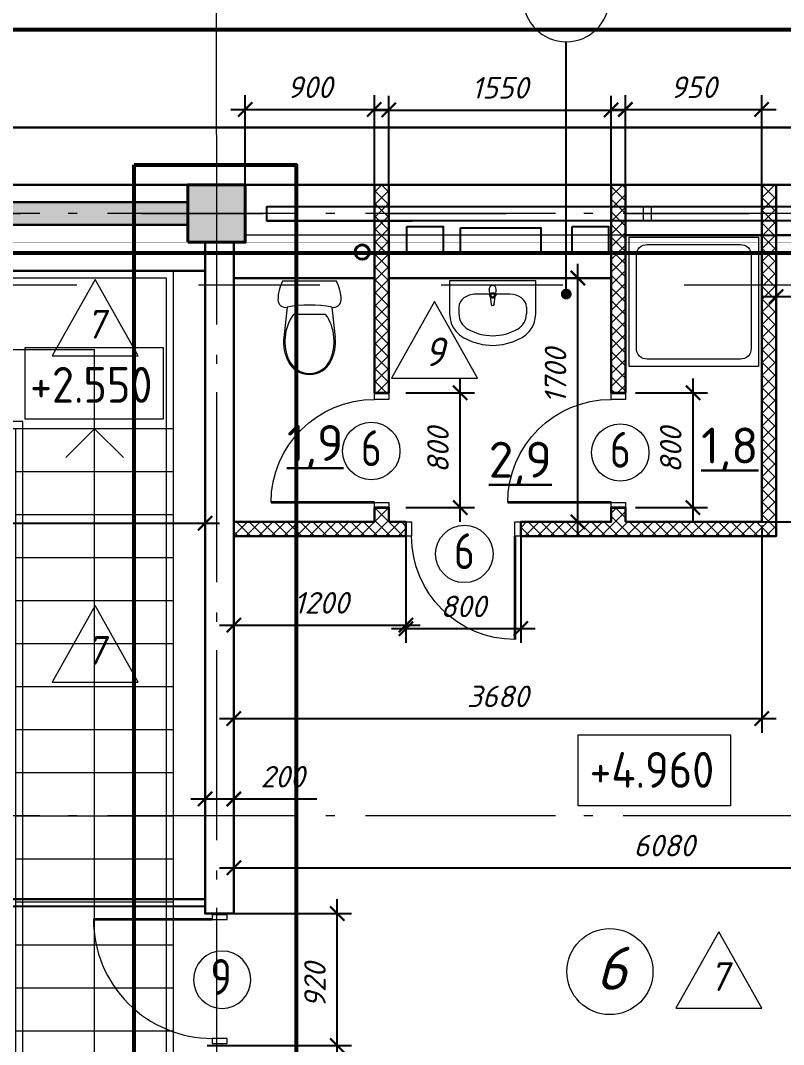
# Model space of a CAD drawing. Header units: millimetres. Extents: x -6419137 to 687965, y -598396 to 179722.
# Drawn here: x 236702 to 242021, y 15992 to 23131 of the extents above; entities that cross this region are included whole.
import ezdxf
from ezdxf.enums import TextEntityAlignment as Align

# ---------------------------------------------------------------- set-up
doc = ezdxf.new("R2010")
doc.units = ezdxf.units.MM
doc.header["$MEASUREMENT"] = 0
for name, pattern in [('Double Dashed', [1797.222233, 1325, -211.666656, 63.333344, -197.222233]), ('Штриховая', [5644.444466, 2822.222233, -2822.222233]), ('штриховаяX2', [38.1, 25.4, -12.7])]:
    doc.linetypes.add(name, pattern=pattern)
for name, color, linetype, lineweight in [('Двери ArchiCAD', 7, 'Continuous', 0), ('Двери ArchiCAD_Ном._пера__96', 7, 'Continuous', 5), ('Двери ArchiCAD_Ном._пера__97', 7, 'Continuous', 30), ('Двери ArchiCAD_Ном._пера__98', 7, 'Continuous', 35), ('Двери ArchiCAD_Ном._пера__99', 7, 'Continuous', 40), ('колонны_Ном._пера__94', 252, 'Continuous', 5), ('колонны_Ном._пера__99', 7, 'Continuous', 40), ('лестницы_Ном._пера__96', 7, 'Continuous', 13), ('марки окон дверей', 7, 'Continuous', 0), ('марки окон дверей_Ном._пера__96', 7, 'Continuous', 5), ('оборудование_Ном._пера__95', 251, 'Continuous', 5), ('оси_Ном._пера__96', 7, 'Continuous', 5), ('площади_Ном._пера__96', 7, 'Continuous', 13), ('текст_Ном._пера__96', 7, 'Continuous', 5), ('чертеж_Ном._пера__91', 250, 'Continuous', 5), ('штриховка_Ном._пера__95', 251, 'Continuous', 5), ('экспликац проемов_Ном._пера__1', 7, 'Continuous', 5), ('экспликац проемов_Ном._пера__97', 7, 'Continuous', 5), ('№ помещений_Ном._пера__96', 7, 'Continuous', 13)]:
    doc.layers.add(name, color=color, linetype=linetype, lineweight=lineweight)
for name, color, linetype in [('колонны', 7, 'Continuous'), ('оси', 7, 'Continuous'), ('размеры', 7, 'Continuous'), ('стены внутр', 7, 'Continuous'), ('стены наруж', 7, 'Continuous'), ('текст', 7, 'Continuous'), ('чертеж', 7, 'Continuous'), ('№ помещений', 7, 'Continuous')]:
    doc.layers.add(name, color=color, linetype=linetype)
doc.layers.add('Конструкции', color=7, linetype='Continuous', lineweight=5, true_color=0x0000e6)
doc.styles.get("Standard").update_dxf_attribs({"font": 'isocpeui.ttf'})
doc.styles.add('СГЕНЕРИР_СТИЛЬ_1', font='gost_2_304-81_type.ttf')
doc.styles.add('СГЕНЕРИР_СТИЛЬ_2', font='gost_2_304-81_type.ttf')
doc.styles.add('СГЕНЕРИР_СТИЛЬ_3', font='CS_Gost2304.shx')
doc.styles.add('СГЕНЕРИР_СТИЛЬ_5', font='CS_Gost2304.shx')
doc.styles.add('СГЕНЕРИР_СТИЛЬ_9', font='isocp.shx')
doc.dimstyles.get("Standard").update_dxf_attribs({"dimtxt": 150, "dimasz": 100, "dimexe": 100, "dimexo": 100, "dimgap": 80, "dimtad": 1, "dimtoh": 1, "dimdec": 0, "dimzin": 0, "dimdsep": 46, "dimtxsty": 'Standard', "dimblk": 'ARCHTICK', "dimblk2": 'ARCHTICK', "dimcen": 0.09, "dimdle": 100, "dimadec": 0, "dimazin": 0, "dimtfac": 1, "dimtdec": 0, "dimtofl": 0, "dimtmove": 0, "dimatfit": 3, "dimfxl": 1, "dimtolj": 1, "dimtzin": 0, "dimarcsym": 0})

# ---------------------------------------------------------------- blocks, each defined once
blk = doc.blocks.new('л 4950 17+3+15')
blk.add_circle((550, 0), 60.009)
at = {"layer": 'лестницы_Ном._пера__96', "linetype": 'Continuous'}
for p, q in [((0, 0), (0, 5900)), ((0, 5900), (1654.178, 5900)), ((1654.178, 5900), (1119.92, 4800)), ((1150, 5900), (1150, 4861.932)), ((1450, 5900), (1450, 5479.612)), ((50, 0), (50, 5850)), ((50, 5850), (1654.178, 5850)), ((1387.049, 5350), (1187.049, 5550)), ((550, 0), (550, 5350)), ((550, 5350), (1387.049, 5350)), ((1387.049, 5350), (1187.049, 5150)), ((0, 4800), (1100, 4800)), ((550, 4800), (350, 4600)), ((550, 4800), (750, 4600)), ((1050, 0), (1050, 4850)), ((1050, 4850), (1144.204, 4850)), ((1100, 0), (1100, 4800)), ((1100, 4800), (1119.92, 4800)), ((0, 4500), (1100, 4500)), ((0, 4200), (1100, 4200)), ((0, 3900), (1100, 3900)), ((0, 3600), (1100, 3600)), ((0, 3300), (1100, 3300)), ((0, 3000), (1100, 3000)), ((0, 2700), (1100, 2700)), ((0, 2400), (1100, 2400)), ((0, 2100), (1100, 2100)), ((0, 1800), (1100, 1800)), ((0, 1500), (1100, 1500)), ((0, 1200), (1100, 1200)), ((0, 900), (1100, 900)), ((0, 600), (1100, 600)), ((0, 300), (1100, 300)), ((0, 0), (1100, 0))]:
    blk.add_line(p, q, dxfattribs=at)
blk = doc.blocks.new('Унитаз Компакт 2 15_3')
at = {"layer": 'оборудование_Ном._пера__95', "linetype": 'Continuous'}
for p, q in [((408.9, 650), (31.1, 650)), ((63.7, 468.6), (41, 257)), ((376.3, 468.6), (399, 257)), ((332.5, 419.3), (107.5, 419.3))]:
    blk.add_line(p, q, dxfattribs=at)
for centre, major_axis, start_param, end_param in [((287.3, 520.5), (287.3, 0), 2.672126, 3.141601), ((152.7, 520.5), (287.3, 0), 6.283177, 6.752652), ((53.1, 520.5), (53.1, 0), 3.141628, 4.912784), ((386.9, 520.5), (53.1, 0), 4.511994, 6.28315), ((220, -297.8), (785, 0), 1.370375, 1.771221), ((375.9, 231.7), (327.9, 0), 2.52997, 3.570063), ((64.1, 231.7), (327.9, 0), 5.854715, 6.894808), ((339.1, 225.1), (299.9, 0), 3.034838, 3.601943), ((100.9, 225.1), (299.9, 0), 5.822835, 6.38994), ((220, 166.3), (166.9, 0), 3.601916, 5.822859), ((220, 166.3), (158.9, 0), 3.60199, 5.822808)]:
    blk.add_ellipse(centre, major_axis=major_axis, ratio=0.9963, start_param=start_param, end_param=end_param, dxfattribs=at)
blk = doc.blocks.new('Умывальник 01 16')
at = {"layer": 'оборудование_Ном._пера__95', "linetype": 'Continuous'}
for p, q in [((-300, 0), (-300, -229.1)), ((300, 0), (-300, 0)), ((300, -229.1), (300, 0)), ((-25, -57.3), (-21, -99.3)), ((21, -99.3), (25, -57.3)), ((118.8, -92.3), (-118.8, -92.3)), ((-17.7, -108.8), (-11.1, -161.7)), ((-13.6, -97.1), (-13.6, -82.2)), ((-13.6, -82.2), (13.6, -82.2)), ((11.1, -161.7), (17.7, -108.8)), ((13.6, -82.2), (13.6, -97.1)), ((-234.8, -183.3), (-234.8, -229.1)), ((234.8, -183.3), (234.8, -229.1)), ((-300, -229.1), (-297.1, -262.8)), ((-297.1, -262.8), (-288.5, -295.5)), ((288.5, -295.5), (297.1, -262.8)), ((297.1, -262.8), (300, -229.1)), ((-288.5, -295.5), (-274.5, -326)), ((-274.5, -326), (-255.5, -353.4)), ((-255.5, -353.4), (-232.2, -376.9)), ((232.2, -376.9), (255.5, -353.4)), ((255.5, -353.4), (274.5, -326)), ((274.5, -326), (288.5, -295.5)), ((-232.2, -376.9), (-205.2, -395.6)), ((-205.2, -395.6), (-140, -425.5)), ((-140, -425.5), (-71, -443.8)), ((71, -443.8), (140, -425.5)), ((140, -425.5), (205.2, -395.6)), ((205.2, -395.6), (232.2, -376.9)), ((-71, -443.8), (0, -450)), ((0, -450), (71, -443.8))]:
    blk.add_line(p, q, dxfattribs=at)
for centre, radius, start, end in [((0, -57.3), 25, 0, 180), ((0, -97.4), 21.1, 185.16961, 212.77103), ((0, -97.4), 21.1, 212.77103, 327.22897), ((0, -97.1), 13.6, 180, 0), ((0, -97.4), 21.1, 327.22897, 354.83039), ((0, -160.3), 11.2, 187.13892, 352.86108)]:
    blk.add_arc(centre, radius, start, end, dxfattribs=at)
for centre, major_axis, ratio, start_param, end_param in [((-118.7, -183.3), (116.1, 0), 0.783646, 1.570796, 3.141593), ((118.7, -183.3), (116.1, 0), 0.783646, 0, 1.570796), ((-118.9, -229.1), (0, -121.2), 0.956522, 4.712389, 5.78621), ((118.9, -229.1), (0, -121.2), 0.956522, 0.496975, 1.570796), ((0, 0), (0, -381.8), 0.956522, 5.78621, 6.78016)]:
    blk.add_ellipse(centre, major_axis=major_axis, ratio=ratio, start_param=start_param, end_param=end_param, dxfattribs=at)
for p in [(-25, -57.3), (-17.7, -108.8), (21, -99.3), (11.1, -161.7)]:
    blk.add_point(p, dxfattribs=at)
blk = doc.blocks.new('Поддон душа квадратный 15')
at = {"layer": 'оборудование_Ном._пера__95', "linetype": 'Continuous'}
for p, q in [((900, 900), (0, 900)), ((0, 900), (0, 0)), ((900, 0), (900, 900)), ((775, 850), (125, 850)), ((50, 775), (50, 125)), ((850, 125), (850, 775)), ((0, 0), (900, 0)), ((125, 50), (775, 50))]:
    blk.add_line(p, q, dxfattribs=at)
for centre, start, end in [((125, 775), 90, 180), ((775, 775), 0, 90), ((125, 125), 180, 270), ((775, 125), 270, 0)]:
    blk.add_arc(centre, 75, start, end, dxfattribs=at)
blk = doc.blocks.new('Стандартный маркер сетки_12')
at = {"layer": 'оси_Ном._пера__96', "linetype": 'Double Dashed'}
for q in [(0, 0), (20403.4, 0)]:
    blk.add_line((900, 0), q, dxfattribs=at)
at = {"layer": 'оси_Ном._пера__96', "style": 'СГЕНЕРИР_СТИЛЬ_3'}
blk.add_attdef('AC_MarkerText_1', text='', height=350, rotation=90, dxfattribs=at).set_placement((21973.1, -208.7), align=Align.BOTTOM_LEFT)
blk = doc.blocks.new('Стандартный маркер сетки_16')
at = {"layer": 'оси_Ном._пера__96', "linetype": 'Double Dashed'}
blk.add_line((900, 0), (41068.3, 0), dxfattribs=at)
at = {"layer": 'оси_Ном._пера__96', "style": 'СГЕНЕРИР_СТИЛЬ_2'}
blk.add_attdef('AC_MarkerText_1', text='', height=350, rotation=180, dxfattribs=at).set_placement((-260.8, 269.7), align=Align.BOTTOM_LEFT)
blk = doc.blocks.new('Номер помещения 15_6')
at = {"layer": '№ помещений_Ном._пера__96', "linetype": 'Continuous'}
blk.add_circle((0, 0), 300, dxfattribs=at)
at = {"layer": '№ помещений_Ном._пера__96', "insert": (-97.5, 23.3), "char_height": 300, "attachment_point": 4}
blk.add_mtext('6', dxfattribs=at)
blk = doc.blocks.new('_ArchTick')
at = {"color": 0, "linetype": 'ByBlock', "const_width": 0.15}
blk.add_lwpolyline([(-0.5, -0.5), (0.5, 0.5)], dxfattribs=at)
blk = doc.blocks.new('*D407')
at = {"layer": 'Defpoints', "color": 0, "transparency": 16777216}
for p in [(241069.2, 21635), (242547.6, 21635), (241746.7, 19635.3)]:
    blk.add_point(p, dxfattribs=at)
at = {"layer": 'размеры', "color": 0, "lineweight": -2, "transparency": 16777216}
for p, q in [((242547.6, 19535.3), (242547.6, 21735)), ((241169.2, 21635), (242647.6, 21635)), ((241846.7, 19635.3), (242647.6, 19635.3))]:
    blk.add_line(p, q, dxfattribs=at)
at = {"layer": 'размеры', "color": 0, "lineweight": -2, "transparency": 16777216, "xscale": 100, "yscale": 100, "zscale": 100}
for p, rotation in [((242547.6, 21635), 90), ((242547.6, 19635.3), 270)]:
    blk.add_blockref('_ArchTick', p, dxfattribs=dict(at, rotation=rotation))
at = {"layer": 'размеры', "color": 0, "transparency": 16777216, "insert": (242392.6, 20685.2), "char_height": 150, "attachment_point": 5, "rotation": 90}
blk.add_mtext('\\A1;2000', dxfattribs=at)
blk = doc.blocks.new('*D414')
at = {"layer": 'Defpoints', "color": 0, "transparency": 16777216}
for p in [(237993.7, 16905), (238909.8, 16905), (237902.6, 15985.1)]:
    blk.add_point(p, dxfattribs=at)
at = {"layer": 'размеры', "color": 0, "lineweight": -2, "transparency": 16777216}
for p, q in [((238909.8, 15885.1), (238909.8, 17005)), ((238093.7, 16905), (239009.8, 16905)), ((238002.6, 15985.1), (239009.8, 15985.1))]:
    blk.add_line(p, q, dxfattribs=at)
at = {"layer": 'размеры', "color": 0, "lineweight": -2, "transparency": 16777216, "xscale": 100, "yscale": 100, "zscale": 100}
for p, rotation in [((238909.8, 16905), 90), ((238909.8, 15985.1), 270)]:
    blk.add_blockref('_ArchTick', p, dxfattribs=dict(at, rotation=rotation))
at = {"layer": 'размеры', "color": 0, "transparency": 16777216, "insert": (238754.8, 16404.3), "char_height": 150, "attachment_point": 5, "rotation": 90}
blk.add_mtext('\\A1;920', dxfattribs=at)
blk = doc.blocks.new('*D415')
at = {"layer": 'Defpoints', "color": 0, "transparency": 16777216}
for p in [(240889.2, 20535.3), (241390.4, 20535.3), (240889.2, 19735.3)]:
    blk.add_point(p, dxfattribs=at)
at = {"layer": 'размеры', "color": 0, "lineweight": -2, "transparency": 16777216}
for p, q in [((241390.4, 19635.3), (241390.4, 20635.3)), ((240989.2, 20535.3), (241490.4, 20535.3)), ((240989.2, 19735.3), (241490.4, 19735.3))]:
    blk.add_line(p, q, dxfattribs=at)
at = {"layer": 'размеры', "color": 0, "lineweight": -2, "transparency": 16777216, "xscale": 100, "yscale": 100, "zscale": 100}
for p, rotation in [((241390.4, 20535.3), 90), ((241390.4, 19735.3), 270)]:
    blk.add_blockref('_ArchTick', p, dxfattribs=dict(at, rotation=rotation))
at = {"layer": 'размеры', "color": 0, "transparency": 16777216, "insert": (241235.4, 20135.3), "char_height": 150, "attachment_point": 5, "rotation": 90}
blk.add_mtext('\\A1;800', dxfattribs=at)
blk = doc.blocks.new('*D416')
at = {"layer": 'Defpoints', "color": 0, "transparency": 16777216}
for p in [(238189.4, 19351.5), (239389.1, 19357.3), (239389.1, 18916.1)]:
    blk.add_point(p, dxfattribs=at)
at = {"layer": 'размеры', "color": 0, "lineweight": -2, "transparency": 16777216}
for p, q in [((238189.4, 19251.5), (238189.4, 18816.1)), ((239389.1, 19257.3), (239389.1, 18816.1)), ((238089.4, 18916.1), (239489.1, 18916.1))]:
    blk.add_line(p, q, dxfattribs=at)
at = {"layer": 'размеры', "color": 0, "lineweight": -2, "transparency": 16777216, "xscale": 100, "yscale": 100, "zscale": 100, "rotation": 180}
blk.add_blockref('_ArchTick', (238189.4, 18916.1), dxfattribs=at)
at = {"layer": 'размеры', "color": 0, "lineweight": -2, "transparency": 16777216, "xscale": 100, "yscale": 100, "zscale": 100}
blk.add_blockref('_ArchTick', (239389.1, 18916.1), dxfattribs=at)
at = {"layer": 'размеры', "color": 0, "transparency": 16777216, "insert": (238799.4, 19071.1), "char_height": 150, "attachment_point": 5}
blk.add_mtext('\\A1;1200', dxfattribs=at)
blk = doc.blocks.new('*D417')
at = {"layer": 'Defpoints', "color": 0, "transparency": 16777216}
for p in [(239389.1, 19711.1), (240189.1, 19711.1), (240189.1, 18891.1)]:
    blk.add_point(p, dxfattribs=at)
at = {"layer": 'размеры', "color": 0, "lineweight": -2, "transparency": 16777216}
for p, q in [((239389.1, 19611.1), (239389.1, 18791.1)), ((240189.1, 19611.1), (240189.1, 18791.1)), ((239289.1, 18891.1), (240289.1, 18891.1))]:
    blk.add_line(p, q, dxfattribs=at)
at = {"layer": 'размеры', "color": 0, "lineweight": -2, "transparency": 16777216, "xscale": 100, "yscale": 100, "zscale": 100, "rotation": 180}
blk.add_blockref('_ArchTick', (239389.1, 18891.1), dxfattribs=at)
at = {"layer": 'размеры', "color": 0, "lineweight": -2, "transparency": 16777216, "xscale": 100, "yscale": 100, "zscale": 100}
blk.add_blockref('_ArchTick', (240189.1, 18891.1), dxfattribs=at)
at = {"layer": 'размеры', "color": 0, "transparency": 16777216, "insert": (239789.1, 19046.1), "char_height": 150, "attachment_point": 5}
blk.add_mtext('\\A1;800', dxfattribs=at)
blk = doc.blocks.new('Стандартный маркер сетки_18')
at = {"layer": 'оси_Ном._пера__96', "linetype": 'Double Dashed'}
blk.add_line((900, 0), (76534.9, 0), dxfattribs=at)
at = {"layer": 'оси_Ном._пера__96', "style": 'СГЕНЕРИР_СТИЛЬ_2'}
for tag, p in [('AC_MarkerText_1_1', (-243.9, 269.7)), ('AC_MarkerText_1_2', (77991.1, 269.7))]:
    blk.add_attdef(tag, text='', height=350, rotation=180, dxfattribs=at).set_placement(p, align=Align.BOTTOM_LEFT)
blk = doc.blocks.new('*D440')
at = {"layer": 'Defpoints', "color": 0, "transparency": 16777216}
for p in [(244269.5, 21285.1), (244269.5, 21206.5), (241969.1, 20953.6)]:
    blk.add_point(p, dxfattribs=at)
at = {"layer": 'размеры', "color": 0, "lineweight": -2, "transparency": 16777216}
for p, q in [((241969.1, 21053.6), (241969.1, 21306.5)), ((241869.1, 21206.5), (244369.5, 21206.5)), ((244269.5, 21185.1), (244269.5, 21106.5))]:
    blk.add_line(p, q, dxfattribs=at)
at = {"layer": 'размеры', "color": 0, "lineweight": -2, "transparency": 16777216, "xscale": 100, "yscale": 100, "zscale": 100, "rotation": 180}
blk.add_blockref('_ArchTick', (241969.1, 21206.5), dxfattribs=at)
at = {"layer": 'размеры', "color": 0, "lineweight": -2, "transparency": 16777216, "xscale": 100, "yscale": 100, "zscale": 100}
blk.add_blockref('_ArchTick', (244269.5, 21206.5), dxfattribs=at)
at = {"layer": 'размеры', "color": 0, "transparency": 16777216, "insert": (242874.9, 21361.5), "char_height": 150, "attachment_point": 5}
blk.add_mtext('\\A1;2300', dxfattribs=at)
blk = doc.blocks.new('*D441')
at = {"layer": 'Defpoints', "color": 0, "transparency": 16777216}
for p in [(238189.5, 17273.9), (244269.5, 17223.9), (244269.5, 16285.1)]:
    blk.add_point(p, dxfattribs=at)
at = {"layer": 'размеры', "color": 0, "lineweight": -2, "transparency": 16777216}
for p, q in [((244269.5, 16385.1), (244269.5, 17323.9)), ((238089.5, 17223.9), (244369.5, 17223.9)), ((238189.5, 17173.9), (238189.5, 17123.9))]:
    blk.add_line(p, q, dxfattribs=at)
at = {"layer": 'размеры', "color": 0, "lineweight": -2, "transparency": 16777216, "xscale": 100, "yscale": 100, "zscale": 100, "rotation": 180}
blk.add_blockref('_ArchTick', (238189.5, 17223.9), dxfattribs=at)
at = {"layer": 'размеры', "color": 0, "lineweight": -2, "transparency": 16777216, "xscale": 100, "yscale": 100, "zscale": 100}
blk.add_blockref('_ArchTick', (244269.5, 17223.9), dxfattribs=at)
at = {"layer": 'размеры', "color": 0, "transparency": 16777216, "insert": (241189.6, 17378.9), "char_height": 150, "attachment_point": 5}
blk.add_mtext('\\A1;6080', dxfattribs=at)
blk = doc.blocks.new('*D448')
at = {"layer": 'Defpoints', "color": 0, "transparency": 16777216}
for p in [(239289.2, 20535.3), (239767.3, 20535.3), (239289.2, 19735.3)]:
    blk.add_point(p, dxfattribs=at)
at = {"layer": 'размеры', "color": 0, "lineweight": -2, "transparency": 16777216}
for p, q in [((239767.3, 19635.3), (239767.3, 20635.3)), ((239389.2, 20535.3), (239867.3, 20535.3)), ((239389.2, 19735.3), (239867.3, 19735.3))]:
    blk.add_line(p, q, dxfattribs=at)
at = {"layer": 'размеры', "color": 0, "lineweight": -2, "transparency": 16777216, "xscale": 100, "yscale": 100, "zscale": 100}
for p, rotation in [((239767.3, 20535.3), 90), ((239767.3, 19735.3), 270)]:
    blk.add_blockref('_ArchTick', p, dxfattribs=dict(at, rotation=rotation))
at = {"layer": 'размеры', "color": 0, "transparency": 16777216, "insert": (239612.3, 20135.3), "char_height": 150, "attachment_point": 5, "rotation": 90}
blk.add_mtext('\\A1;800', dxfattribs=at)
blk = doc.blocks.new('Колонна_15_1', base_point=(22379, 71855.7))
at = {"layer": 'колонны_Ном._пера__94', "linetype": 'Continuous'}
blk.add_hatch(color=256, dxfattribs=at).paths.add_polyline_path([(22179, 71646.7), (22579, 71646.7), (22579, 72046.7), (22179, 72046.7)])
at = {"layer": 'колонны_Ном._пера__94', "color": 253, "lineweight": 5, "true_color": 0xa3a3a3}
for points in [[(22379, 72046.7), (22379, 71646.7)], [(22179, 71846.7), (22579, 71846.7)]]:
    blk.add_lwpolyline(points, dxfattribs=at)
at = {"layer": 'колонны_Ном._пера__99', "linetype": 'Continuous', "flags": 128}
blk.add_lwpolyline([(22179, 71646.7), (22579, 71646.7), (22579, 72046.7), (22179, 72046.7)], close=True, dxfattribs=at)
blk = doc.blocks.new('*D491')
at = {"layer": 'Defpoints', "color": 0, "transparency": 16777216}
for p in [(239169.1, 22510.6), (238268.9, 21635.1), (239169.1, 21586.8)]:
    blk.add_point(p, dxfattribs=at)
at = {"layer": 'размеры', "color": 0, "lineweight": -2, "transparency": 16777216}
for p, q in [((238268.9, 21735.1), (238268.9, 22610.6)), ((239169.1, 21686.8), (239169.1, 22610.6)), ((238168.9, 22510.6), (239269.1, 22510.6))]:
    blk.add_line(p, q, dxfattribs=at)
at = {"layer": 'размеры', "color": 0, "lineweight": -2, "transparency": 16777216, "xscale": 100, "yscale": 100, "zscale": 100, "rotation": 180}
blk.add_blockref('_ArchTick', (238268.9, 22510.6), dxfattribs=at)
at = {"layer": 'размеры', "color": 0, "lineweight": -2, "transparency": 16777216, "xscale": 100, "yscale": 100, "zscale": 100}
blk.add_blockref('_ArchTick', (239169.1, 22510.6), dxfattribs=at)
at = {"layer": 'размеры', "color": 0, "transparency": 16777216, "insert": (238719, 22665.6), "char_height": 150, "attachment_point": 5}
blk.add_mtext('\\A1;900', dxfattribs=at)
blk = doc.blocks.new('*D492')
at = {"layer": 'Defpoints', "color": 0, "transparency": 16777216}
for p in [(240819.1, 22506.5), (239269.1, 21591.6), (240819.1, 21597)]:
    blk.add_point(p, dxfattribs=at)
at = {"layer": 'размеры', "color": 0, "lineweight": -2, "transparency": 16777216}
for p, q in [((239269.1, 21691.6), (239269.1, 22606.5)), ((240819.1, 21697), (240819.1, 22606.5)), ((239169.1, 22506.5), (240919.1, 22506.5))]:
    blk.add_line(p, q, dxfattribs=at)
at = {"layer": 'размеры', "color": 0, "lineweight": -2, "transparency": 16777216, "xscale": 100, "yscale": 100, "zscale": 100, "rotation": 180}
blk.add_blockref('_ArchTick', (239269.1, 22506.5), dxfattribs=at)
at = {"layer": 'размеры', "color": 0, "lineweight": -2, "transparency": 16777216, "xscale": 100, "yscale": 100, "zscale": 100}
blk.add_blockref('_ArchTick', (240819.1, 22506.5), dxfattribs=at)
at = {"layer": 'размеры', "color": 0, "transparency": 16777216, "insert": (240044.1, 22661.5), "char_height": 150, "attachment_point": 5}
blk.add_mtext('\\A1;1550', dxfattribs=at)
blk = doc.blocks.new('*D493')
at = {"layer": 'Defpoints', "color": 0, "transparency": 16777216}
for p in [(241869.1, 22510.5), (240919.1, 21785.8), (241869.1, 21635.9)]:
    blk.add_point(p, dxfattribs=at)
at = {"layer": 'размеры', "color": 0, "lineweight": -2, "transparency": 16777216}
for p, q in [((240919.1, 21885.8), (240919.1, 22610.5)), ((241869.1, 21735.9), (241869.1, 22610.5)), ((240819.1, 22510.5), (241969.1, 22510.5))]:
    blk.add_line(p, q, dxfattribs=at)
at = {"layer": 'размеры', "color": 0, "lineweight": -2, "transparency": 16777216, "xscale": 100, "yscale": 100, "zscale": 100, "rotation": 180}
blk.add_blockref('_ArchTick', (240919.1, 22510.5), dxfattribs=at)
at = {"layer": 'размеры', "color": 0, "lineweight": -2, "transparency": 16777216, "xscale": 100, "yscale": 100, "zscale": 100}
blk.add_blockref('_ArchTick', (241869.1, 22510.5), dxfattribs=at)
at = {"layer": 'размеры', "color": 0, "transparency": 16777216, "insert": (241394.1, 22665.5), "char_height": 150, "attachment_point": 5}
blk.add_mtext('\\A1;950', dxfattribs=at)
blk = doc.blocks.new('Дверь 16_21')
at = {"layer": 'Двери ArchiCAD_Ном._пера__96', "linetype": 'Continuous', "lineweight": 0}
for p, q in [((-364, -11.5), (-400, -11.5)), ((-400, -11.5), (-400, -115)), ((-400, -11.5), (-400, -115)), ((-364, -115), (-364, -11.5)), ((500, -11.5), (464, -11.5)), ((464, -11.5), (464, -115)), ((500, -115), (500, -11.5)), ((500, -11.5), (500, -115)), ((-400, -115), (-364, -115)), ((464, -115), (500, -115))]:
    blk.add_line(p, q, dxfattribs=at)
blk.add_arc((464, -11.5), 828, 90, 180, dxfattribs=at)
at = {"layer": 'Двери ArchiCAD_Ном._пера__97', "linetype": 'Continuous', "lineweight": 0}
for p, q in [((-364, -11.5), (-400, -11.5)), ((-400, -11.5), (-400, -115)), ((-364, -115), (-364, -11.5)), ((500, -11.5), (464, -11.5)), ((464, -11.5), (464, -115)), ((500, -115), (500, -11.5)), ((-400, -115), (-364, -115)), ((464, -115), (500, -115))]:
    blk.add_line(p, q, dxfattribs=at)
blk.add_arc((464, -11.5), 828, 90, 180, dxfattribs=at)
at = {"layer": 'Двери ArchiCAD_Ном._пера__98', "linetype": 'Continuous'}
blk.add_line((464, -11.5), (464, 816.5), dxfattribs=at)
blk.add_line((464, -11.5), (464, 816.5), dxfattribs=at)
at = {"layer": 'Двери ArchiCAD_Ном._пера__99', "linetype": 'Continuous', "lineweight": 0}
for p, q in [((-400, -11.5), (-400, -115)), ((500, -11.5), (500, -115))]:
    blk.add_line(p, q, dxfattribs=at)
blk = doc.blocks.new('Связ001')
at = {"layer": 'чертеж', "color": 83, "linetype": 'Continuous', "true_color": 0x7dc93b}
blk.add_line((150, 0), (1209.2, 0), dxfattribs=at)
blk.add_lwpolyline([(150, 100), (5983, 100), (5983, 0), (150, 0), (150, 100)], dxfattribs=at)
blk = doc.blocks.new('*D504')
at = {"layer": 'Defpoints', "color": 0, "transparency": 16777216}
for p in [(241869.1, 19711.1), (238189.4, 18760.8), (241869.1, 18264)]:
    blk.add_point(p, dxfattribs=at)
at = {"layer": 'размеры', "color": 0, "lineweight": -2, "transparency": 16777216}
for p, q in [((241869.1, 19611.1), (241869.1, 18164)), ((238189.4, 18660.8), (238189.4, 18164)), ((238089.4, 18264), (241969.1, 18264))]:
    blk.add_line(p, q, dxfattribs=at)
at = {"layer": 'размеры', "color": 0, "lineweight": -2, "transparency": 16777216, "xscale": 100, "yscale": 100, "zscale": 100, "rotation": 180}
blk.add_blockref('_ArchTick', (238189.4, 18264), dxfattribs=at)
at = {"layer": 'размеры', "color": 0, "lineweight": -2, "transparency": 16777216, "xscale": 100, "yscale": 100, "zscale": 100}
blk.add_blockref('_ArchTick', (241869.1, 18264), dxfattribs=at)
at = {"layer": 'размеры', "color": 0, "transparency": 16777216, "insert": (240029.3, 18419), "char_height": 150, "attachment_point": 5}
blk.add_mtext('\\A1;3680', dxfattribs=at)
blk = doc.blocks.new('A$C6E950B50')
at = {"layer": 'колонны_Ном._пера__94', "linetype": 'Continuous', "true_color": 0x737373}
blk.add_hatch(color=8, dxfattribs=at).paths.add_polyline_path([(-668.7, 55.9), (-668.7, 215.9), (-3769.2, 215.9), (-3769.2, 55.9)])
at = {"layer": 'стены внутр', "lineweight": 30}
blk.add_lwpolyline([(-3769.2, 55.9), (-3769.2, 215.9), (-668.7, 215.9), (-668.7, 55.9), (-3769.2, 55.9)], dxfattribs=at)
blk = doc.blocks.new('*D521')
at = {"layer": 'Defpoints', "color": 0, "transparency": 16777216}
for p in [(237989.3, 19767.5), (234649.2, 19667.3), (237989.3, 19626.1)]:
    blk.add_point(p, dxfattribs=at)
at = {"layer": 'размеры', "color": 0, "lineweight": -2, "transparency": 16777216}
for p, q in [((237989.3, 19667.5), (237989.3, 19526.1)), ((234549.2, 19626.1), (238089.3, 19626.1)), ((234649.2, 19567.3), (234649.2, 19526.1))]:
    blk.add_line(p, q, dxfattribs=at)
at = {"layer": 'размеры', "color": 0, "lineweight": -2, "transparency": 16777216, "xscale": 100, "yscale": 100, "zscale": 100, "rotation": 180}
blk.add_blockref('_ArchTick', (234649.2, 19626.1), dxfattribs=at)
at = {"layer": 'размеры', "color": 0, "lineweight": -2, "transparency": 16777216, "xscale": 100, "yscale": 100, "zscale": 100}
blk.add_blockref('_ArchTick', (237989.3, 19626.1), dxfattribs=at)
at = {"layer": 'размеры', "color": 0, "transparency": 16777216, "insert": (236319.2, 19781.1), "char_height": 150, "attachment_point": 5}
blk.add_mtext('\\A1;3340', dxfattribs=at)
blk = doc.blocks.new('Номер помещения 16_9')
at = {"layer": 'марки окон дверей_Ном._пера__96', "linetype": 'Continuous'}
blk.add_circle((0, 0), 200, dxfattribs=at)
at = {"layer": 'марки окон дверей_Ном._пера__96', "insert": (-72.7, 19.4), "char_height": 250, "attachment_point": 4, "style": 'СГЕНЕРИР_СТИЛЬ_5'}
blk.add_mtext('6', dxfattribs=at)
blk = doc.blocks.new('*D563')
at = {"layer": 'Defpoints', "color": 0, "transparency": 16777216}
for p in [(238189.5, 17703.8), (237989.4, 17070.4), (238189.5, 17070.5)]:
    blk.add_point(p, dxfattribs=at)
at = {"layer": 'размеры', "color": 0, "lineweight": -2, "transparency": 16777216}
for p, q in [((237989.4, 17170.4), (237989.4, 17803.8)), ((238189.5, 17170.5), (238189.5, 17803.8)), ((237889.4, 17703.8), (238189.5, 17703.8)), ((238189.5, 17703.8), (238768.2, 17703.8))]:
    blk.add_line(p, q, dxfattribs=at)
at = {"layer": 'размеры', "color": 0, "lineweight": -2, "transparency": 16777216, "xscale": 100, "yscale": 100, "zscale": 100, "rotation": 180}
blk.add_blockref('_ArchTick', (237989.4, 17703.8), dxfattribs=at)
at = {"layer": 'размеры', "color": 0, "lineweight": -2, "transparency": 16777216, "xscale": 100, "yscale": 100, "zscale": 100}
blk.add_blockref('_ArchTick', (238189.5, 17703.8), dxfattribs=at)
at = {"layer": 'размеры', "color": 0, "transparency": 16777216, "insert": (238528.9, 17858.8), "char_height": 150, "attachment_point": 5}
blk.add_mtext('\\A1;200', dxfattribs=at)
blk = doc.blocks.new('*D545')
at = {"layer": 'Defpoints', "color": 0, "transparency": 16777216}
for p in [(240588, 21335), (240676.6, 21335), (240638, 19635.3)]:
    blk.add_point(p, dxfattribs=at)
at = {"layer": 'размеры', "color": 0, "lineweight": -2, "transparency": 16777216}
for p, q in [((240588, 19535.3), (240588, 21435)), ((240576.6, 21335), (240488, 21335)), ((240538, 19635.3), (240488, 19635.3))]:
    blk.add_line(p, q, dxfattribs=at)
at = {"layer": 'размеры', "color": 0, "lineweight": -2, "transparency": 16777216, "xscale": 100, "yscale": 100, "zscale": 100}
for p, rotation in [((240588, 21335), 90), ((240588, 19635.3), 270)]:
    blk.add_blockref('_ArchTick', p, dxfattribs=dict(at, rotation=rotation))
at = {"layer": 'размеры', "color": 0, "transparency": 16777216, "insert": (240432, 20652.6), "char_height": 150, "attachment_point": 5, "rotation": 90}
blk.add_mtext('\\A1;1700', dxfattribs=at)
blk = doc.blocks.new('Дверь 16_16')
at = {"layer": 'Двери ArchiCAD_Ном._пера__97', "linetype": 'Continuous', "lineweight": 0}
for p, q in [((-360, 0), (-400, 0)), ((-400, 0), (-400, -100)), ((-400, -100), (-400, 0)), ((-360, 0), (-400, 0)), ((-400, 0), (-400, -100)), ((-360, -100), (-360, 0)), ((-360, -100), (-360, 0)), ((400, 0), (360, 0)), ((360, 0), (360, -100)), ((400, 0), (360, 0)), ((360, 0), (360, -100)), ((400, -100), (400, 0)), ((400, -100), (400, 0)), ((400, -100), (400, 0)), ((-400, -100), (-360, -100)), ((-400, -100), (-360, -100)), ((360, -100), (400, -100)), ((360, -100), (400, -100))]:
    blk.add_line(p, q, dxfattribs=at)
blk.add_arc((360, 0), 720, 90, 180, dxfattribs=at)
blk.add_arc((360, 0), 720, 90, 180, dxfattribs=at)
at = {"layer": 'Двери ArchiCAD_Ном._пера__98', "linetype": 'Continuous'}
blk.add_line((360, 0), (360, 720), dxfattribs=at)
blk.add_line((360, 0), (360, 720), dxfattribs=at)
at = {"layer": 'Двери ArchiCAD_Ном._пера__99', "linetype": 'Continuous', "lineweight": 0}
for p, q in [((-400, -100), (-400, 0)), ((400, -100), (400, 0))]:
    blk.add_line(p, q, dxfattribs=at)

msp = doc.modelspace()

# ---------------------------------------------------------------- hatches: boundary and pattern name
at = {"layer": 'штриховка_Ном._пера__95', "lineweight": 5}
h = msp.add_hatch(dxfattribs=at)
h.set_pattern_fill('ANSI37', color=14, scale=500, angle=90)
h.set_pattern_definition([(135, (391070.37, 86595.46), (-44.194174, -44.194174), []), (225, (391070.37, 86595.46), (44.194174, -44.194174), [])])
h.paths.add_polyline_path([(239269.1, 21985.1), (239169.1, 21985.1), (239169.1, 20535.3), (239269.1, 20535.3)])
h.paths.add_polyline_path([(239389.1, 19635.3), (239269.1, 19635.3), (239269.1, 19735.3), (239169.1, 19735.3), (239169.1, 19635.3), (238189.3, 19635.3), (238189.3, 19535.3), (239389.1, 19535.3)])
h.paths.add_polyline_path([(241969.1, 19635.3), (241969.1, 21985.1), (241869.1, 21985.1), (241869.1, 19635.3), (240918.2, 19635.3), (240918.2, 19735.3), (240818.2, 19735.3), (240818.2, 19635.3), (240189.1, 19635.3), (240189.1, 19535.3), (241969.1, 19535.3)])
h.paths.add_polyline_path([(240918.2, 21985.1), (240818.2, 21985.1), (240818.2, 20535.3), (240918.2, 20535.3)], flags=17)

# ---------------------------------------------------------------- linework, layer by layer
at = {"layer": 'Defpoints', "color": 8, "linetype": 'штриховаяX2', "lineweight": 5, "ltscale": 5, "true_color": 0x737373, "const_width": 0.5}
msp.add_lwpolyline([(207268.9, 21985.1), (244269.5, 21985.1), (244269.5, 21585.1), (207268.9, 21585.1)], close=True, dxfattribs=at)
at = {"layer": 'Defpoints', "color": 4, "linetype": 'Штриховая', "lineweight": 5, "ltscale": 0.3}
msp.add_lwpolyline([(207068.2, 21785.1), (243868.6, 21785.1), (243868.6, 21284.9), (207068.2, 21284.9)], close=True, dxfattribs=at)
at = {"layer": 'Defpoints', "color": 5, "linetype": 'Continuous', "lineweight": 40}
msp.add_circle((239084.6, 21516), 50, dxfattribs=at)
at = {"layer": 'Конструкции', "color": 83, "linetype": 'Continuous', "true_color": 0x7dc93b}
msp.add_lwpolyline([(241045.8, 21835.1), (241098.4, 21835.1), (241098.4, 21735.1), (241045.8, 21735.1)], close=True, dxfattribs=at)
at = {"layer": 'марки окон дверей_Ном._пера__96', "linetype": 'Continuous'}
msp.add_ellipse((238107.7, 16443.8), major_axis=(-141.4, 141.4), ratio=1, start_param=3.926991, end_param=10.210176, dxfattribs=at)
at = {"layer": 'размеры'}
for points in [[(239394.6, 21695.4), (239649.3, 21695.4), (239649.3, 21505.8), (239394.6, 21505.8)], [(239769.2, 21685.1), (240329.2, 21685.1), (240329.2, 21505.8), (239769.2, 21505.8)], [(240547.1, 21695.4), (240801.8, 21695.4), (240801.8, 21505.8), (240547.1, 21505.8)]]:
    msp.add_lwpolyline(points, close=True, dxfattribs=at)
at = {"layer": 'стены внутр', "color": 14, "lineweight": 30}
for points in [[(239169.1, 21985.1), (239269.1, 21985.1), (239269.1, 20535.3), (239169.1, 20535.3)], [(240819.1, 21985.1), (240919.1, 21985.1), (240919.1, 20535.3), (240819.1, 20535.3)], [(238189.2, 21585.1), (237989.2, 21585.1), (237989.5, 16905), (238189.6, 16905)]]:
    msp.add_lwpolyline(points, close=True, dxfattribs=at)
for points in [[(240919.1, 19635.3), (241869.1, 19635.3), (241869.1, 21985.1), (241969.1, 21985.1), (241969.1, 19635.3)], [(240919.1, 21635.1), (241869.1, 21635.1)], [(241969.1, 21635.1), (243869.5, 21635.1)], [(234649.2, 21385), (237989.2, 21385)], [(238189.2, 21335), (239169.1, 21335)], [(239269.1, 21335), (240819.1, 21335)], [(239269.1, 19635.3), (239389.1, 19635.3), (239389.1, 19535.3), (238189.3, 19535.3), (238189.3, 19635.3), (239169.1, 19635.3), (239169.1, 19735.3), (239269.1, 19735.3), (239269.1, 19635.3)], [(241969.1, 19635.3), (241969.1, 19535.3), (240189.1, 19535.3), (240189.1, 19635.3), (240819.1, 19635.3), (240819.1, 19735.3), (240919.1, 19735.3), (240919.1, 19635.3)]]:
    msp.add_lwpolyline(points, dxfattribs=at)
at = {"layer": 'стены внутр', "color": 14, "lineweight": 5}
msp.add_lwpolyline([(241869.1, 21635), (238268.9, 21635)], dxfattribs=at)
at = {"layer": 'стены внутр', "lineweight": 30}
msp.add_lwpolyline([(237989.4, 17005.1), (235969.2, 17005.1), (235969.2, 16685), (234649.4, 16685)], dxfattribs=at)
at = {"layer": 'стены наруж', "lineweight": 30}
msp.add_lwpolyline([(210369.5, 21985.1), (244269.5, 21985.1), (244269.5, 21285.1), (244669.5, 21285.1), (244669.5, 22385.1), (206769.2, 22385), (206769.2, 21985), (210369.5, 21985.1)], dxfattribs=at)
at = {"layer": 'текст_Ном._пера__96', "linetype": 'Continuous', "lineweight": 0, "flags": 128}
for points in [[(236735, 20850.1), (237696.3, 20850.1), (237696.3, 20351.8), (236735, 20351.8)], [(240588.7, 18151.3), (241651.7, 18151.3), (241651.7, 17657), (240588.7, 17657)]]:
    msp.add_lwpolyline(points, close=True, dxfattribs=at)
at = {"layer": 'чертеж'}
msp.add_lwpolyline([(237989.4, 16953), (236030.9, 16953), (236030.9, 16633.6), (235919.2, 16633.6)], dxfattribs=at)
at = {"layer": 'чертеж_Ном._пера__91', "color": 1, "lineweight": 53}
for points in [[(205434, 23066.7), (245509.2, 23066.7), (245509.2, 21509.2), (205434, 21509.2)], [(237495, 22125.5), (238624.5, 22125.5), (238624.5, 13680.1), (237495, 13680.1)]]:
    msp.add_lwpolyline(points, close=True, dxfattribs=at)
at = {"layer": 'экспликац проемов_Ном._пера__97', "linetype": 'Continuous', "lineweight": 0}
for points in [[(237522.8, 20792.3), (237222.8, 21325.6), (236922.8, 20792.3), (237522.8, 20792.3)], [(239887.6, 20637.5), (239587.6, 21170.8), (239287.6, 20637.5), (239887.6, 20637.5)], [(237522.8, 18518.4), (237222.8, 19051.7), (236922.8, 18518.4), (237522.8, 18518.4)], [(241870, 16244.8), (241570, 16778.1), (241270, 16244.8), (241870, 16244.8)]]:
    msp.add_lwpolyline(points, dxfattribs=at)
at = {"layer": '№ помещений_Ном._пера__96', "linetype": 'Continuous'}
msp.add_ellipse((240506.8, 23282.4), major_axis=(212.1, 212.1), ratio=1, start_param=5.497787, end_param=11.780972, dxfattribs=at)

# ---------------------------------------------------------------- block references
at = {"layer": 'Двери ArchiCAD', "color": 44, "linetype": 'Continuous', "xscale": -1, "zscale": 1000}
for p, rotation in [((239169.1, 20129.4), 90), ((240819.1, 20129.4), 90), ((239789.1, 19535.3), 180)]:
    msp.add_blockref('Дверь 16_16', p, dxfattribs=dict(at, rotation=rotation))
at = {"layer": 'Двери ArchiCAD', "color": 44, "linetype": 'Continuous', "zscale": 1000, "rotation": 89.99999999999999}
msp.add_blockref('Дверь 16_21', (238027.6, 16398.9), dxfattribs=at)
at = {"layer": 'колонны'}
msp.add_blockref('Колонна_15_1', (238068.9, 21794), dxfattribs=at)
at = {"layer": 'Конструкции', "color": 0, "linetype": 'Continuous', "xscale": 0.9584354169361498, "zscale": 1000}
msp.add_blockref('Связ001', (238274.7, 21735.1), dxfattribs=at)
at = {"layer": 'лестницы_Ном._пера__96', "linetype": 'Continuous', "lineweight": 0, "xscale": -1, "zscale": 1000}
msp.add_blockref('л 4950 17+3+15', (237769.2, 15485), dxfattribs=at)
at = {"layer": 'марки окон дверей', "color": 102, "linetype": 'Continuous', "zscale": 1000}
for p in [(239147.5, 20129.4), (240883.4, 20118.9)]:
    msp.add_blockref('Номер помещения 16_9', p, dxfattribs=at)
at = {"layer": 'марки окон дверей', "color": 102, "linetype": 'Continuous', "lineweight": 15, "zscale": 1000}
msp.add_blockref('Номер помещения 16_9', (239796.3, 19411.7), dxfattribs=at)
at = {"layer": 'оборудование_Ном._пера__95', "linetype": 'Continuous', "xscale": -1, "zscale": 1000, "rotation": 180}
msp.add_blockref('Поддон душа квадратный 15', (240946.1, 21619.4), dxfattribs=at)
at = {"layer": 'оборудование_Ном._пера__95', "linetype": 'Continuous', "zscale": 1000}
for name, p in [('Унитаз Компакт 2 15_3', (238497, 20662.6)), ('Умывальник 01 16', (239993.8, 21315.3))]:
    msp.add_blockref(name, p, dxfattribs=at)
at = {"layer": 'оси', "color": 251, "linetype": 'Continuous', "lineweight": 13, "zscale": 1000}
for name, p, rotation in [('Стандартный маркер сетки_12', (238069.2, 23236.5), 270), ('Стандартный маркер сетки_16', (248520.2, 17585.1), 180)]:
    msp.add_blockref(name, p, dxfattribs=dict(at, rotation=rotation))
at = {"layer": 'оси', "color": 1, "linetype": 'Continuous', "lineweight": 5, "zscale": 1000, "rotation": 180}
msp.add_blockref('Стандартный маркер сетки_18', (248520.2, 21785.1), dxfattribs=at)
at = {"layer": 'стены наруж'}
msp.add_blockref('A$C6E950B50', (238538.1, 21649.2), dxfattribs=at)
at = {"layer": '№ помещений', "color": 102, "linetype": 'Continuous', "lineweight": 15, "zscale": 1000}
msp.add_blockref('Номер помещения 15_6', (240811.1, 16500.2), dxfattribs=at)

# ---------------------------------------------------------------- texts
at = {"layer": 'марки окон дверей_Ном._пера__96', "style": 'СГЕНЕРИР_СТИЛЬ_5'}
msp.add_text('9', height=250, dxfattribs=at).set_placement((238026.5, 16338.2))
at = {"layer": 'площади_Ном._пера__96', "lineweight": 30, "char_height": 250, "attachment_point": 7, "style": 'СГЕНЕРИР_СТИЛЬ_1'}
for s, insert in [('{\\fISOCPEUR|b0|i0|c204|p34;\\L1,9\\Fisocp|c204; }', (238559.1, 20002.2)), ('{\\fISOCPEUR|b0|i0|c204|p34;\\L1,8\\Fisocp|c204; }', (241446.7, 19984.6)), ('{\\fISOCPEUR|b0|i0|c204|p34;\\L2,9\\Fisocp|c204; }', (239966.5, 19885.8))]:
    msp.add_mtext(s, dxfattribs=dict(at, insert=insert))
at = {"layer": 'текст', "linetype": 'Continuous', "lineweight": 9, "char_height": 250, "attachment_point": 7, "style": 'СГЕНЕРИР_СТИЛЬ_9'}
for s, insert in [('+2.550', (236768.7, 20465.7)), ('+4.960', (240668.6, 17781.6))]:
    msp.add_mtext(s, dxfattribs=dict(at, insert=insert))
at = {"layer": 'экспликац проемов_Ном._пера__1', "color": 32, "linetype": 'Continuous', "true_color": 0xe07000, "char_height": 200, "attachment_point": 5}
for s, insert in [('{\\W0.95;7}', (237222.8, 21012.8)), ('{\\W0.95;9}', (239588.1, 20820.8)), ('{\\W0.95;7}', (237222.8, 18738.9)), ('{\\W0.950000x;7}', (241570, 16465.3))]:
    msp.add_mtext(s, dxfattribs=dict(at, insert=insert))

# ---------------------------------------------------------------- dimensions: what is measured, and where the dimension line sits
at = {"layer": 'размеры'}
for base, p1, p2, picture, middle in [((239169.1, 22510.6), (238268.9, 21635.1), (239169.1, 21586.8), '*D491', (238719, 22665.6)), ((240819.1, 22506.5), (239269.1, 21591.6), (240819.1, 21597), '*D492', (240044.1, 22661.5)), ((241869.1, 22510.5), (240919.1, 21785.8), (241869.1, 21635.9), '*D493', (241394.1, 22665.5)), ((237989.3, 19626.1), (234649.2, 19667.3), (237989.3, 19767.5), '*D521', (236319.2, 19781.1)), ((241869.1, 18264), (238189.4, 18760.8), (241869.1, 19711.1), '*D504', (240029.3, 18419))]:
    dim = msp.add_linear_dim(base=base, p1=p1, p2=p2, dimstyle='Standard', dxfattribs=at)
    dim.commit()
    dim.dimension.update_dxf_attribs({"geometry": picture, "text_midpoint": middle})
for base, p1, p2, picture, middle in [((242547.6, 21635), (241746.7, 19635.3), (241069.2, 21635), '*D407', (242547.6, 20685.2)), ((240588, 21335), (240638, 19635.3), (240676.6, 21335), '*D545', (240588, 20652.6)), ((239767.3, 20535.3), (239289.2, 19735.3), (239289.2, 20535.3), '*D448', (239767.3, 20135.3)), ((241390.4, 20535.3), (240889.2, 19735.3), (240889.2, 20535.3), '*D415', (241390.4, 20135.3)), ((238909.8, 16905), (237902.6, 15985.1), (237993.7, 16905), '*D414', (238909.8, 16404.3))]:
    dim = msp.add_linear_dim(base=base, p1=p1, p2=p2, angle=90, dimstyle='Standard', dxfattribs=at)
    dim.commit()
    dim.dimension.update_dxf_attribs({"geometry": picture, "text_midpoint": middle, "dimtype": 160})
for base, p1, p2, picture, middle in [((244269.5, 21206.5), (241969.1, 20953.6), (244269.5, 21285.1), '*D440', (242874.9, 21206.5)), ((240189.1, 18891.1), (239389.1, 19711.1), (240189.1, 19711.1), '*D417', (239789.1, 18891.1)), ((239389.1, 18916.1), (238189.4, 19351.5), (239389.1, 19357.3), '*D416', (238799.4, 18916.1)), ((238189.5, 17703.8), (237989.4, 17070.4), (238189.5, 17070.5), '*D563', (238528.9, 17703.8)), ((244269.5, 17223.9), (238189.5, 17273.9), (244269.5, 16285.1), '*D441', (241189.6, 17223.9))]:
    dim = msp.add_linear_dim(base=base, p1=p1, p2=p2, dimstyle='Standard', dxfattribs=at)
    dim.commit()
    dim.dimension.update_dxf_attribs({"geometry": picture, "text_midpoint": middle, "dimtype": 160})

# ---------------------------------------------------------------- leaders
at = {"layer": 'экспликац проемов_Ном._пера__1', "lineweight": 5}
msp.add_leader([(240506.8, 21223.5), (240506.8, 22982.4)], dimstyle='Standard', override={"dimasz": 300, "dimgap": 80, "dimtad": 0, "dimldrblk": 'DotSmall'}, dxfattribs=at)

doc.saveas('drawing.dxf')
